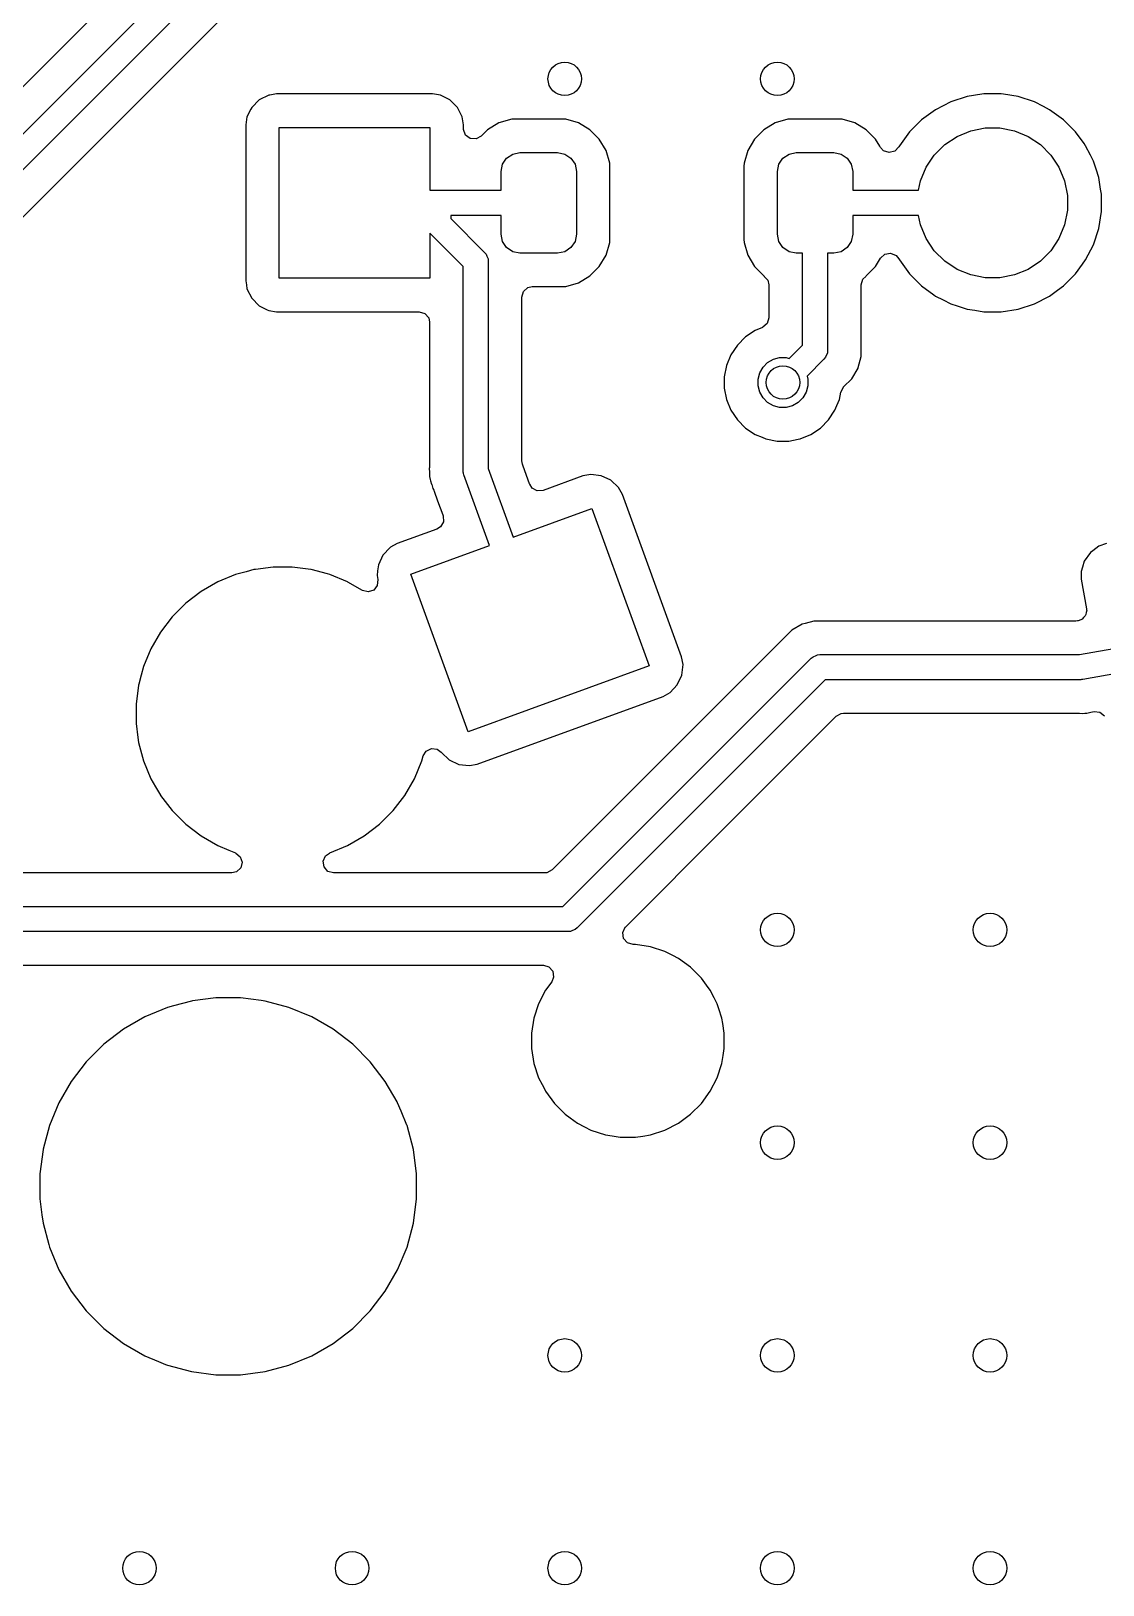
# Model space of a CAD drawing. Extents: x 2.6 to 14.2, y -9.4 to -3.8.
# Drawn here: x 10.132 to 10.636, y -8.138 to -7.408 of the extents above; entities that cross this region are included whole.
import ezdxf

# ---------------------------------------------------------------- set-up
doc = ezdxf.new("R2010")
doc.units = 0
doc.header["$MEASUREMENT"] = 0
doc.layers.add('BLACK', color=7, linetype='CONTINUOUS')

msp = doc.modelspace()

# ---------------------------------------------------------------- linework, layer by layer
at = {"layer": 'BLACK', "linetype": 'CONTINUOUS'}
for p, q in [((10.21653, -7.34606), (10.05959, -7.503)), ((10.07276, -7.51213), (10.23372, -7.35116)), ((10.24381, -7.35778), (10.08284, -7.51875)), ((10.10684, -7.51705), (10.25697, -7.36691)), ((10.2396, -7.44046), (10.23606, -7.44399)), ((10.24405, -7.4382), (10.2396, -7.44046)), ((10.2396, -7.44046), (10.2396, -7.44046)), ((10.2396, -7.44046), (10.2396, -7.44046)), ((10.24455, -7.43812), (10.24405, -7.4382)), ((10.24774, -7.43761), (10.24455, -7.43812)), ((10.32109, -7.43761), (10.24774, -7.43761)), ((10.32478, -7.4382), (10.32109, -7.43761)), ((10.32611, -7.43887), (10.32478, -7.4382)), ((10.32923, -7.44046), (10.32611, -7.43887)), ((10.33276, -7.44399), (10.32923, -7.44046)), ((10.32923, -7.44046), (10.32923, -7.44046)), ((10.32923, -7.44046), (10.32923, -7.44046)), ((10.56476, -7.44136), (10.55758, -7.44502)), ((10.57242, -7.43887), (10.56476, -7.44136)), ((10.57943, -7.43776), (10.57242, -7.43887)), ((10.58038, -7.43761), (10.57943, -7.43776)), ((10.58844, -7.43761), (10.58038, -7.43761)), ((10.58953, -7.43778), (10.58844, -7.43761)), ((10.5964, -7.43887), (10.58953, -7.43778)), ((10.60407, -7.44136), (10.5964, -7.43887)), ((10.60833, -7.44353), (10.60407, -7.44136)), ((10.2338, -7.44844), (10.23321, -7.45214)), ((10.23567, -7.44476), (10.2338, -7.44844)), ((10.23606, -7.44399), (10.23567, -7.44476)), ((10.23606, -7.44399), (10.23606, -7.44399)), ((10.23606, -7.44399), (10.23606, -7.44399)), ((10.33503, -7.44844), (10.33276, -7.44399)), ((10.33276, -7.44399), (10.33276, -7.44399)), ((10.33276, -7.44399), (10.33276, -7.44399)), ((10.33548, -7.45127), (10.33503, -7.44844)), ((10.35968, -7.44942), (10.35829, -7.44953)), ((10.38237, -7.44942), (10.35968, -7.44942)), ((10.35968, -7.44942), (10.35968, -7.44942)), ((10.38377, -7.44953), (10.38237, -7.44942)), ((10.4896, -7.44942), (10.48821, -7.44953)), ((10.51229, -7.44942), (10.4896, -7.44942)), ((10.4896, -7.44942), (10.4896, -7.44942)), ((10.51369, -7.44953), (10.51229, -7.44942)), ((10.55758, -7.44502), (10.55106, -7.44976)), ((10.61125, -7.44502), (10.60833, -7.44353)), ((10.61777, -7.44976), (10.61125, -7.44502)), ((10.61125, -7.44502), (10.61125, -7.44502)), ((10.61125, -7.44502), (10.61125, -7.44502)), ((10.23321, -7.45214), (10.23321, -7.52548)), ((10.24898, -7.52424), (10.24898, -7.45338)), ((10.24898, -7.45338), (10.31985, -7.45338)), ((10.31985, -7.45338), (10.31985, -7.48291)), ((10.33561, -7.45214), (10.33548, -7.45127)), ((10.33561, -7.45399), (10.33561, -7.45214)), ((10.33563, -7.45434), (10.33561, -7.45399)), ((10.33659, -7.45692), (10.33563, -7.45434)), ((10.34696, -7.45443), (10.34395, -7.45744)), ((10.35231, -7.45127), (10.34696, -7.45443)), ((10.34696, -7.45443), (10.34696, -7.45443)), ((10.35829, -7.44953), (10.35231, -7.45127)), ((10.35231, -7.45127), (10.35231, -7.45127)), ((10.38974, -7.45127), (10.38377, -7.44953)), ((10.38377, -7.44953), (10.38377, -7.44953)), ((10.3951, -7.45443), (10.38974, -7.45127)), ((10.38974, -7.45127), (10.38974, -7.45127)), ((10.3995, -7.45883), (10.3951, -7.45443)), ((10.3951, -7.45443), (10.3951, -7.45443)), ((10.47688, -7.45443), (10.47248, -7.45883)), ((10.48223, -7.45127), (10.47688, -7.45443)), ((10.47688, -7.45443), (10.47688, -7.45443)), ((10.48821, -7.44953), (10.48223, -7.45127)), ((10.48223, -7.45127), (10.48223, -7.45127)), ((10.51966, -7.45127), (10.51369, -7.44953)), ((10.51369, -7.44953), (10.51369, -7.44953)), ((10.52502, -7.45443), (10.51966, -7.45127)), ((10.51966, -7.45127), (10.51966, -7.45127)), ((10.52942, -7.45883), (10.52502, -7.45443)), ((10.52502, -7.45443), (10.52502, -7.45443)), ((10.54536, -7.45546), (10.54062, -7.46198)), ((10.55106, -7.44976), (10.54536, -7.45546)), ((10.56771, -7.45756), (10.57413, -7.4549)), ((10.57413, -7.4549), (10.58094, -7.45355)), ((10.58094, -7.45355), (10.58789, -7.45355)), ((10.58789, -7.45355), (10.5947, -7.4549)), ((10.5947, -7.4549), (10.60112, -7.45756)), ((10.62347, -7.45546), (10.61777, -7.44976)), ((10.62746, -7.46095), (10.62347, -7.45546)), ((10.33879, -7.45856), (10.33659, -7.45692)), ((10.34153, -7.45876), (10.33879, -7.45856)), ((10.34395, -7.45744), (10.34153, -7.45876)), ((10.40267, -7.46419), (10.3995, -7.45883)), ((10.3995, -7.45883), (10.3995, -7.45883)), ((10.3995, -7.45883), (10.3995, -7.45883)), ((10.47248, -7.45883), (10.46931, -7.46419)), ((10.47248, -7.45883), (10.47248, -7.45883)), ((10.5314, -7.46219), (10.52942, -7.45883)), ((10.52942, -7.45883), (10.52942, -7.45883)), ((10.52942, -7.45883), (10.52942, -7.45883)), ((10.53178, -7.46282), (10.5314, -7.46219)), ((10.53317, -7.46432), (10.53178, -7.46282)), ((10.54033, -7.46255), (10.53844, -7.46455)), ((10.54062, -7.46198), (10.54033, -7.46255)), ((10.55702, -7.46633), (10.56193, -7.46142)), ((10.56193, -7.46142), (10.56771, -7.45756)), ((10.60112, -7.45756), (10.60689, -7.46142)), ((10.60689, -7.46142), (10.6118, -7.46633)), ((10.6282, -7.46198), (10.62746, -7.46095)), ((10.63044, -7.46637), (10.6282, -7.46198)), ((10.35331, -7.47405), (10.35399, -7.47066)), ((10.35399, -7.47066), (10.35591, -7.46778)), ((10.35591, -7.46778), (10.35878, -7.46586)), ((10.35878, -7.46586), (10.36217, -7.46519)), ((10.36217, -7.46519), (10.37989, -7.46519)), ((10.37989, -7.46519), (10.38328, -7.46586)), ((10.38328, -7.46586), (10.38615, -7.46778)), ((10.38615, -7.46778), (10.38807, -7.47066)), ((10.38807, -7.47066), (10.38874, -7.47405)), ((10.4044, -7.47016), (10.40267, -7.46419)), ((10.40451, -7.47156), (10.4044, -7.47016)), ((10.46757, -7.47016), (10.46746, -7.47156)), ((10.46931, -7.46419), (10.46757, -7.47016)), ((10.46757, -7.47016), (10.46757, -7.47016)), ((10.46931, -7.46419), (10.46931, -7.46419)), ((10.48323, -7.47405), (10.48391, -7.47066)), ((10.48391, -7.47066), (10.48583, -7.46778)), ((10.48583, -7.46778), (10.4887, -7.46586)), ((10.4887, -7.46586), (10.49209, -7.46519)), ((10.49209, -7.46519), (10.50981, -7.46519)), ((10.50981, -7.46519), (10.5132, -7.46586)), ((10.5132, -7.46586), (10.51607, -7.46778)), ((10.51607, -7.46778), (10.51799, -7.47066)), ((10.51799, -7.47066), (10.51867, -7.47405)), ((10.53577, -7.46521), (10.53317, -7.46432)), ((10.53844, -7.46455), (10.53577, -7.46521)), ((10.55316, -7.47211), (10.55702, -7.46633)), ((10.6118, -7.46633), (10.61566, -7.47211)), ((10.63186, -7.46916), (10.63044, -7.46637)), ((10.63313, -7.47305), (10.63186, -7.46916)), ((10.63186, -7.46916), (10.63186, -7.46916)), ((10.63186, -7.46916), (10.63186, -7.46916)), ((10.35331, -7.48291), (10.35331, -7.47405)), ((10.38874, -7.47405), (10.38874, -7.50357)), ((10.40451, -7.50606), (10.40451, -7.47156)), ((10.46746, -7.47156), (10.46746, -7.50606)), ((10.48323, -7.50357), (10.48323, -7.47405)), ((10.51867, -7.47405), (10.51867, -7.48291)), ((10.54963, -7.48291), (10.55051, -7.47853)), ((10.55051, -7.47853), (10.55316, -7.47211)), ((10.61566, -7.47211), (10.61832, -7.47853)), ((10.61832, -7.47853), (10.61968, -7.48534)), ((10.63435, -7.47682), (10.63313, -7.47305)), ((10.63524, -7.48244), (10.63435, -7.47682)), ((10.31985, -7.48291), (10.35331, -7.48291)), ((10.51867, -7.48291), (10.54963, -7.48291)), ((10.61968, -7.48534), (10.61968, -7.49228)), ((10.63561, -7.48478), (10.63524, -7.48244)), ((10.63561, -7.49284), (10.63561, -7.48478)), ((10.61968, -7.49228), (10.61832, -7.4991)), ((10.63435, -7.5008), (10.63561, -7.49284)), ((10.35331, -7.49472), (10.32969, -7.49472)), ((10.32969, -7.49472), (10.32969, -7.49622)), ((10.32969, -7.49622), (10.34555, -7.51208)), ((10.35331, -7.50357), (10.35331, -7.49472)), ((10.54327, -7.49472), (10.51867, -7.49472)), ((10.51867, -7.49472), (10.51867, -7.50357)), ((10.54963, -7.49472), (10.54327, -7.49472)), ((10.55051, -7.4991), (10.54963, -7.49472)), ((10.55316, -7.50551), (10.55051, -7.4991)), ((10.61832, -7.4991), (10.61566, -7.50551)), ((10.33547, -7.5187), (10.31985, -7.50308)), ((10.31985, -7.50308), (10.31985, -7.52424)), ((10.35399, -7.50696), (10.35331, -7.50357)), ((10.35591, -7.50984), (10.35399, -7.50696)), ((10.38807, -7.50696), (10.38615, -7.50984)), ((10.38874, -7.50357), (10.38807, -7.50696)), ((10.40267, -7.51343), (10.4044, -7.50746)), ((10.4044, -7.50746), (10.40451, -7.50606)), ((10.46746, -7.50606), (10.46746, -7.50606)), ((10.46746, -7.50606), (10.46757, -7.50746)), ((10.46757, -7.50746), (10.46931, -7.51343)), ((10.48391, -7.50696), (10.48323, -7.50357)), ((10.48583, -7.50984), (10.48391, -7.50696)), ((10.51799, -7.50696), (10.51607, -7.50984)), ((10.51867, -7.50357), (10.51799, -7.50696)), ((10.55702, -7.51129), (10.55316, -7.50551)), ((10.61566, -7.50551), (10.6118, -7.51129)), ((10.63186, -7.50847), (10.63435, -7.5008)), ((10.34555, -7.51208), (10.34628, -7.51297)), ((10.34628, -7.51297), (10.34667, -7.5139)), ((10.34667, -7.5139), (10.34717, -7.5151)), ((10.34717, -7.5151), (10.34728, -7.51625)), ((10.35878, -7.51176), (10.35591, -7.50984)), ((10.36217, -7.51243), (10.35878, -7.51176)), ((10.37989, -7.51243), (10.36217, -7.51243)), ((10.38328, -7.51176), (10.37989, -7.51243)), ((10.38615, -7.50984), (10.38328, -7.51176)), ((10.3995, -7.51879), (10.40267, -7.51343)), ((10.46931, -7.51343), (10.46931, -7.51343)), ((10.46931, -7.51343), (10.47248, -7.51879)), ((10.4887, -7.51176), (10.48583, -7.50984)), ((10.49209, -7.51243), (10.4887, -7.51176)), ((10.49504, -7.51243), (10.49209, -7.51243)), ((10.49504, -7.55569), (10.49504, -7.51243)), ((10.50981, -7.51243), (10.50685, -7.51243)), ((10.50685, -7.51243), (10.50685, -7.55814)), ((10.5132, -7.51176), (10.50981, -7.51243)), ((10.51607, -7.50984), (10.5132, -7.51176)), ((10.52942, -7.51879), (10.53178, -7.5148)), ((10.53178, -7.5148), (10.53379, -7.51292)), ((10.53379, -7.51292), (10.53649, -7.51243)), ((10.53649, -7.51243), (10.53904, -7.51348)), ((10.53904, -7.51348), (10.54033, -7.51507)), ((10.54033, -7.51507), (10.54062, -7.51565)), ((10.56193, -7.5162), (10.55702, -7.51129)), ((10.6118, -7.51129), (10.60689, -7.5162)), ((10.6282, -7.51565), (10.63186, -7.50847)), ((10.33547, -7.61467), (10.33547, -7.5187)), ((10.34728, -7.51625), (10.34728, -7.61364)), ((10.3951, -7.52319), (10.3995, -7.51879)), ((10.47248, -7.51879), (10.47248, -7.51879)), ((10.47248, -7.51879), (10.47688, -7.52319)), ((10.52502, -7.52319), (10.52942, -7.51879)), ((10.54062, -7.51565), (10.54536, -7.52217)), ((10.54536, -7.52217), (10.55106, -7.52787)), ((10.56771, -7.52006), (10.56193, -7.5162)), ((10.57413, -7.52272), (10.56771, -7.52006)), ((10.60112, -7.52006), (10.5947, -7.52272)), ((10.60689, -7.5162), (10.60112, -7.52006)), ((10.61777, -7.52786), (10.62347, -7.52217)), ((10.62347, -7.52217), (10.62671, -7.5177)), ((10.62347, -7.52217), (10.62347, -7.52217)), ((10.62347, -7.52217), (10.62347, -7.52217)), ((10.62671, -7.5177), (10.6282, -7.51565)), ((10.23321, -7.52548), (10.23351, -7.52739)), ((10.23351, -7.52739), (10.2338, -7.52918)), ((10.2338, -7.52918), (10.23606, -7.53363)), ((10.31985, -7.52424), (10.24898, -7.52424)), ((10.36382, -7.53044), (10.3659, -7.52864)), ((10.3659, -7.52864), (10.36793, -7.5282)), ((10.36793, -7.5282), (10.38237, -7.5282)), ((10.38237, -7.5282), (10.38377, -7.52809)), ((10.38237, -7.5282), (10.38237, -7.5282)), ((10.38377, -7.52809), (10.38974, -7.52636)), ((10.38974, -7.52636), (10.3951, -7.52319)), ((10.47688, -7.52319), (10.47688, -7.52319)), ((10.47688, -7.52319), (10.47688, -7.52319)), ((10.47688, -7.52319), (10.47688, -7.52319)), ((10.47688, -7.52319), (10.47712, -7.52338)), ((10.47712, -7.52338), (10.47709, -7.52341)), ((10.47709, -7.52341), (10.47876, -7.5252)), ((10.47876, -7.5252), (10.47928, -7.52739)), ((10.47928, -7.52739), (10.47928, -7.54285)), ((10.52262, -7.52739), (10.5234, -7.52475)), ((10.52262, -7.56099), (10.52262, -7.52739)), ((10.5234, -7.52475), (10.5248, -7.5234)), ((10.52478, -7.52338), (10.52502, -7.52319)), ((10.5248, -7.5234), (10.52478, -7.52338)), ((10.52502, -7.52319), (10.52502, -7.52319)), ((10.52502, -7.52319), (10.52502, -7.52319)), ((10.52502, -7.52319), (10.52502, -7.52319)), ((10.55106, -7.52787), (10.55684, -7.53207)), ((10.58094, -7.52407), (10.57413, -7.52272)), ((10.58789, -7.52407), (10.58094, -7.52407)), ((10.5947, -7.52272), (10.58789, -7.52407)), ((10.61494, -7.52992), (10.61777, -7.52787)), ((10.61777, -7.52787), (10.61777, -7.52786)), ((10.61777, -7.52786), (10.61777, -7.52786)), ((10.23606, -7.53363), (10.23606, -7.53363)), ((10.23606, -7.53363), (10.23606, -7.53363)), ((10.23606, -7.53363), (10.2396, -7.53716)), ((10.36305, -7.53308), (10.36382, -7.53044)), ((10.36305, -7.57596), (10.36305, -7.53308)), ((10.55684, -7.53207), (10.55758, -7.5326)), ((10.55758, -7.5326), (10.56119, -7.53444)), ((10.56119, -7.53444), (10.56476, -7.53626)), ((10.56476, -7.53626), (10.56476, -7.53626)), ((10.56476, -7.53626), (10.56476, -7.53626)), ((10.56476, -7.53626), (10.56778, -7.53724)), ((10.5964, -7.53875), (10.60407, -7.53626)), ((10.60407, -7.53626), (10.61125, -7.5326)), ((10.61125, -7.5326), (10.61494, -7.52992)), ((10.2396, -7.53716), (10.2396, -7.53716)), ((10.2396, -7.53716), (10.2396, -7.53716)), ((10.2396, -7.53716), (10.24326, -7.53903)), ((10.24326, -7.53903), (10.24405, -7.53943)), ((10.24405, -7.53943), (10.24774, -7.54001)), ((10.24774, -7.54001), (10.24774, -7.54001)), ((10.24774, -7.54001), (10.31482, -7.54001)), ((10.31482, -7.54001), (10.31746, -7.54079)), ((10.31746, -7.54079), (10.31926, -7.54287)), ((10.31926, -7.54287), (10.3197, -7.54489)), ((10.47928, -7.54285), (10.4785, -7.54549)), ((10.56778, -7.53724), (10.57242, -7.53875)), ((10.57242, -7.53875), (10.57604, -7.53932)), ((10.57604, -7.53932), (10.58038, -7.54001)), ((10.58038, -7.54001), (10.58038, -7.54001)), ((10.58038, -7.54001), (10.58844, -7.54001)), ((10.58844, -7.54001), (10.5964, -7.53875)), ((10.58844, -7.54001), (10.58844, -7.54001)), ((10.3197, -7.54489), (10.3197, -7.61147)), ((10.47278, -7.5488), (10.46827, -7.55182)), ((10.47626, -7.54736), (10.47278, -7.5488)), ((10.47278, -7.5488), (10.47278, -7.5488)), ((10.47642, -7.54729), (10.47626, -7.54736)), ((10.4785, -7.54549), (10.47642, -7.54729)), ((10.46442, -7.55566), (10.46141, -7.56018)), ((10.46827, -7.55182), (10.46442, -7.55566)), ((10.46442, -7.55566), (10.46442, -7.55566)), ((10.46827, -7.55182), (10.46827, -7.55182)), ((10.48882, -7.56191), (10.49504, -7.55569)), ((10.50685, -7.55814), (10.50674, -7.55929)), ((10.45933, -7.5652), (10.45827, -7.57052)), ((10.46141, -7.56018), (10.45933, -7.5652)), ((10.45933, -7.5652), (10.45933, -7.5652)), ((10.46141, -7.56018), (10.46141, -7.56018)), ((10.47493, -7.56872), (10.47648, -7.56605)), ((10.47648, -7.56605), (10.47866, -7.56387)), ((10.47866, -7.56387), (10.48133, -7.56233)), ((10.48133, -7.56233), (10.4843, -7.56153)), ((10.4843, -7.56153), (10.48739, -7.56153)), ((10.48739, -7.56153), (10.48882, -7.56191)), ((10.50512, -7.56231), (10.49717, -7.57027)), ((10.50586, -7.56142), (10.50512, -7.56231)), ((10.50674, -7.55929), (10.50586, -7.56142)), ((10.52115, -7.5665), (10.52121, -7.56625)), ((10.52121, -7.56625), (10.52262, -7.56099)), ((10.45827, -7.57052), (10.45827, -7.57052)), ((10.45827, -7.57052), (10.45827, -7.57596)), ((10.47414, -7.5717), (10.47493, -7.56872)), ((10.47414, -7.57478), (10.47414, -7.5717)), ((10.49717, -7.57027), (10.49756, -7.5717)), ((10.49756, -7.5717), (10.49756, -7.57478)), ((10.51438, -7.57536), (10.51829, -7.57145)), ((10.51829, -7.57145), (10.52115, -7.5665)), ((10.36305, -7.61), (10.36305, -7.57596)), ((10.45827, -7.57596), (10.45827, -7.57596)), ((10.45827, -7.57596), (10.45827, -7.57596)), ((10.45827, -7.57596), (10.45933, -7.58128)), ((10.47493, -7.57776), (10.47414, -7.57478)), ((10.47648, -7.58043), (10.47493, -7.57776)), ((10.47866, -7.58261), (10.47648, -7.58043)), ((10.49522, -7.58043), (10.49304, -7.58261)), ((10.49676, -7.57776), (10.49522, -7.58043)), ((10.49756, -7.57478), (10.49676, -7.57776)), ((10.51237, -7.58128), (10.51305, -7.57785)), ((10.51305, -7.57785), (10.51432, -7.57542)), ((10.51432, -7.57542), (10.51438, -7.57536)), ((10.45933, -7.58128), (10.45933, -7.58128)), ((10.45933, -7.58128), (10.46141, -7.5863)), ((10.46141, -7.5863), (10.46141, -7.5863)), ((10.46141, -7.5863), (10.46442, -7.59082)), ((10.48133, -7.58415), (10.47866, -7.58261)), ((10.4843, -7.58495), (10.48133, -7.58415)), ((10.48739, -7.58495), (10.4843, -7.58495)), ((10.49037, -7.58415), (10.48739, -7.58495)), ((10.49304, -7.58261), (10.49037, -7.58415)), ((10.50727, -7.59082), (10.51029, -7.5863)), ((10.51029, -7.5863), (10.51119, -7.58412)), ((10.51029, -7.5863), (10.51029, -7.5863)), ((10.51119, -7.58412), (10.51237, -7.58128)), ((10.46442, -7.59082), (10.46442, -7.59082)), ((10.46442, -7.59082), (10.46827, -7.59466)), ((10.46827, -7.59466), (10.46827, -7.59466)), ((10.46827, -7.59466), (10.47278, -7.59768)), ((10.49891, -7.59768), (10.50343, -7.59466)), ((10.50343, -7.59466), (10.50727, -7.59082)), ((10.47278, -7.59768), (10.47278, -7.59768)), ((10.47278, -7.59768), (10.47603, -7.59902)), ((10.47603, -7.59902), (10.4778, -7.59976)), ((10.4778, -7.59976), (10.4778, -7.59976)), ((10.4778, -7.59976), (10.4778, -7.59976)), ((10.4778, -7.59976), (10.48313, -7.60082)), ((10.48313, -7.60082), (10.48313, -7.60082)), ((10.48313, -7.60082), (10.48856, -7.60082)), ((10.48856, -7.60082), (10.49307, -7.59992)), ((10.49307, -7.59992), (10.49389, -7.59976)), ((10.49389, -7.59976), (10.49891, -7.59768)), ((10.36334, -7.61167), (10.36305, -7.61)), ((10.31962, -7.6132), (10.31953, -7.61372)), ((10.31953, -7.61372), (10.31953, -7.61372)), ((10.31953, -7.61372), (10.31968, -7.61541)), ((10.31969, -7.61238), (10.31962, -7.6132)), ((10.31968, -7.61541), (10.3197, -7.61583)), ((10.3197, -7.61237), (10.31969, -7.61238)), ((10.3197, -7.61147), (10.3197, -7.61149)), ((10.3197, -7.61149), (10.3197, -7.61181)), ((10.3197, -7.61181), (10.3197, -7.61182)), ((10.3197, -7.61182), (10.3197, -7.61236)), ((10.3197, -7.61236), (10.3197, -7.61237)), ((10.3197, -7.61583), (10.3197, -7.61753)), ((10.33554, -7.6154), (10.33547, -7.61467)), ((10.33553, -7.61557), (10.33554, -7.6154)), ((10.33557, -7.61572), (10.33553, -7.61557)), ((10.33558, -7.61579), (10.33557, -7.61572)), ((10.33558, -7.61583), (10.33558, -7.61579)), ((10.33563, -7.61595), (10.33558, -7.61583)), ((10.33582, -7.61669), (10.33563, -7.61595)), ((10.34792, -7.64993), (10.33582, -7.61669)), ((10.34728, -7.61364), (10.35902, -7.64589)), ((10.36369, -7.61262), (10.36334, -7.61167)), ((10.3667, -7.62091), (10.36369, -7.61262)), ((10.39179, -7.61719), (10.37303, -7.62401)), ((10.39546, -7.61647), (10.39179, -7.61719)), ((10.39179, -7.61719), (10.39179, -7.61719)), ((10.39179, -7.61719), (10.39179, -7.61719)), ((10.39179, -7.61719), (10.39179, -7.61719)), ((10.39179, -7.61719), (10.39179, -7.61719)), ((10.40041, -7.61708), (10.39546, -7.61647)), ((10.39546, -7.61647), (10.39546, -7.61647)), ((10.40494, -7.61919), (10.40041, -7.61708)), ((10.40041, -7.61708), (10.40041, -7.61708)), ((10.40041, -7.61708), (10.40041, -7.61708)), ((10.3197, -7.61753), (10.31982, -7.61798)), ((10.31982, -7.61798), (10.31983, -7.61804)), ((10.31983, -7.61804), (10.31998, -7.61888)), ((10.31998, -7.61888), (10.32003, -7.6194)), ((10.32003, -7.6194), (10.32061, -7.621)), ((10.32061, -7.621), (10.32068, -7.6212)), ((10.32068, -7.6212), (10.32117, -7.62304)), ((10.32117, -7.62304), (10.32165, -7.62387)), ((10.32165, -7.62387), (10.32177, -7.62419)), ((10.32177, -7.62419), (10.3218, -7.62427)), ((10.3218, -7.62427), (10.3218, -7.62427)), ((10.3218, -7.62427), (10.32346, -7.62883)), ((10.36677, -7.6211), (10.3667, -7.62091)), ((10.36788, -7.62285), (10.36677, -7.6211)), ((10.37028, -7.62419), (10.36788, -7.62285)), ((10.37303, -7.62401), (10.37028, -7.62419)), ((10.40859, -7.6226), (10.40494, -7.61919)), ((10.40494, -7.61919), (10.40494, -7.61919)), ((10.41041, -7.62587), (10.40859, -7.6226)), ((10.32346, -7.62883), (10.32588, -7.6355)), ((10.43818, -7.70219), (10.41041, -7.62587)), ((10.32621, -7.63867), (10.32488, -7.64107)), ((10.32588, -7.6355), (10.32604, -7.63592)), ((10.32604, -7.63592), (10.32621, -7.63867)), ((10.35902, -7.64589), (10.39601, -7.63243)), ((10.39601, -7.63243), (10.42294, -7.70642)), ((10.32312, -7.64218), (10.30436, -7.649)), ((10.32488, -7.64107), (10.32312, -7.64218)), ((10.30109, -7.65082), (10.29769, -7.65447)), ((10.3013, -7.6507), (10.30109, -7.65082)), ((10.30436, -7.649), (10.3013, -7.6507)), ((10.30436, -7.649), (10.30436, -7.649)), ((10.30436, -7.649), (10.30436, -7.649)), ((10.31092, -7.6634), (10.34792, -7.64993)), ((10.63042, -7.65315), (10.62756, -7.65724)), ((10.6315, -7.65234), (10.63042, -7.65315)), ((10.63441, -7.65014), (10.6315, -7.65234)), ((10.63795, -7.64892), (10.63441, -7.65014)), ((10.23709, -7.6612), (10.23349, -7.66217)), ((10.23787, -7.6611), (10.23709, -7.6612)), ((10.24605, -7.66002), (10.23787, -7.6611)), ((10.25508, -7.66002), (10.24605, -7.66002)), ((10.24605, -7.66002), (10.24605, -7.66002)), ((10.26254, -7.661), (10.25508, -7.66002)), ((10.25508, -7.66002), (10.25508, -7.66002)), ((10.26404, -7.6612), (10.26254, -7.661)), ((10.27166, -7.66324), (10.26404, -7.6612)), ((10.29558, -7.659), (10.29523, -7.66182)), ((10.29769, -7.65447), (10.29558, -7.659)), ((10.29558, -7.659), (10.29558, -7.659)), ((10.29558, -7.659), (10.29558, -7.659)), ((10.62669, -7.66009), (10.6261, -7.66202)), ((10.62756, -7.65724), (10.62669, -7.66009)), ((10.22002, -7.667), (10.21219, -7.67151)), ((10.22836, -7.66354), (10.22002, -7.667)), ((10.22002, -7.667), (10.22002, -7.667)), ((10.23349, -7.66217), (10.22836, -7.66354)), ((10.27277, -7.66354), (10.27166, -7.66324)), ((10.28111, -7.667), (10.27277, -7.66354)), ((10.28116, -7.66702), (10.28111, -7.667)), ((10.28111, -7.667), (10.28111, -7.667)), ((10.28812, -7.67104), (10.28116, -7.66702)), ((10.29508, -7.66861), (10.29339, -7.67078)), ((10.29523, -7.66182), (10.29497, -7.66395)), ((10.29497, -7.66395), (10.29497, -7.66395)), ((10.29497, -7.66395), (10.29534, -7.66588)), ((10.29534, -7.66588), (10.29508, -7.66861)), ((10.33785, -7.73739), (10.31092, -7.6634)), ((10.6261, -7.66202), (10.6261, -7.66202)), ((10.6261, -7.66202), (10.62616, -7.66575)), ((10.62616, -7.66575), (10.62616, -7.66575)), ((10.62616, -7.66575), (10.6286, -7.67959)), ((10.21219, -7.67151), (10.20503, -7.67701)), ((10.29079, -7.67168), (10.28812, -7.67104)), ((10.29339, -7.67078), (10.29079, -7.67168)), ((10.20503, -7.67701), (10.19864, -7.6834)), ((10.62799, -7.68295), (10.62722, -7.68365)), ((10.62807, -7.6826), (10.62799, -7.68295)), ((10.6283, -7.68233), (10.62807, -7.6826)), ((10.62841, -7.68129), (10.6283, -7.68233)), ((10.62868, -7.68028), (10.62841, -7.68129)), ((10.6286, -7.67959), (10.62856, -7.67995)), ((10.62856, -7.67995), (10.62868, -7.68028)), ((10.19864, -7.6834), (10.19314, -7.69057)), ((10.48996, -7.68969), (10.37729, -7.80236)), ((10.4949, -7.68684), (10.48996, -7.68969)), ((10.48996, -7.68969), (10.48996, -7.68969)), ((10.49628, -7.68647), (10.4949, -7.68684)), ((10.50041, -7.68536), (10.49628, -7.68647)), ((10.62357, -7.68536), (10.50041, -7.68536)), ((10.62441, -7.68529), (10.62357, -7.68536)), ((10.62464, -7.68525), (10.62441, -7.68529)), ((10.62596, -7.68481), (10.62464, -7.68525)), ((10.62617, -7.68462), (10.62596, -7.68481)), ((10.62656, -7.68446), (10.62617, -7.68462)), ((10.62722, -7.68365), (10.62656, -7.68446)), ((10.19314, -7.69057), (10.18862, -7.69839)), ((10.62537, -7.70113), (10.64772, -7.69719)), ((10.18862, -7.69839), (10.18517, -7.70674)), ((10.18862, -7.69839), (10.18862, -7.69839)), ((10.38239, -7.81956), (10.49909, -7.70286)), ((10.4389, -7.70586), (10.43818, -7.70219)), ((10.49909, -7.70286), (10.49999, -7.70213)), ((10.49999, -7.70213), (10.50141, -7.70154)), ((10.50141, -7.70154), (10.50212, -7.70124)), ((10.50212, -7.70124), (10.50327, -7.70113)), ((10.50327, -7.70113), (10.62537, -7.70113)), ((10.18406, -7.71086), (10.18292, -7.71511)), ((10.18517, -7.70674), (10.18406, -7.71086)), ((10.42294, -7.70642), (10.33785, -7.73739)), ((10.43618, -7.71535), (10.43829, -7.71082)), ((10.43829, -7.71082), (10.4389, -7.70586)), ((10.64977, -7.70882), (10.62689, -7.71286)), ((10.18283, -7.71546), (10.18165, -7.72442)), ((10.18292, -7.71511), (10.18283, -7.71546)), ((10.18283, -7.71546), (10.18283, -7.71546)), ((10.50571, -7.71294), (10.38901, -7.82964)), ((10.4295, -7.72081), (10.43277, -7.719)), ((10.43277, -7.719), (10.43618, -7.71535)), ((10.62573, -7.71294), (10.50571, -7.71294)), ((10.62574, -7.71294), (10.62573, -7.71294)), ((10.62577, -7.71294), (10.62574, -7.71294)), ((10.62587, -7.71294), (10.62577, -7.71294)), ((10.6262, -7.71291), (10.62587, -7.71294)), ((10.62689, -7.71286), (10.6262, -7.71291)), ((10.18165, -7.72442), (10.18165, -7.73346)), ((10.34208, -7.75263), (10.4295, -7.72081)), ((10.18165, -7.73346), (10.18252, -7.74008)), ((10.45863, -7.78233), (10.51082, -7.73014)), ((10.51082, -7.73014), (10.51323, -7.72882)), ((10.51323, -7.72882), (10.51427, -7.72871)), ((10.51427, -7.72871), (10.62267, -7.72871)), ((10.62267, -7.72871), (10.623, -7.72871)), ((10.623, -7.72871), (10.62301, -7.72871)), ((10.62301, -7.72871), (10.62472, -7.72871)), ((10.62472, -7.72871), (10.62472, -7.72871)), ((10.62472, -7.72871), (10.62513, -7.72873)), ((10.62513, -7.72873), (10.62523, -7.72874)), ((10.62523, -7.72874), (10.62682, -7.72888)), ((10.62682, -7.72888), (10.62776, -7.72871)), ((10.62776, -7.72871), (10.62872, -7.72871)), ((10.62872, -7.72871), (10.63056, -7.72822)), ((10.63056, -7.72822), (10.63217, -7.72794)), ((10.63217, -7.72794), (10.63491, -7.72824)), ((10.63491, -7.72824), (10.63704, -7.72997)), ((10.18252, -7.74008), (10.18283, -7.74241)), ((10.18283, -7.74241), (10.18517, -7.75114)), ((10.31597, -7.75114), (10.31659, -7.7488)), ((10.31659, -7.7488), (10.31802, -7.74646)), ((10.31802, -7.74646), (10.3205, -7.74525)), ((10.3205, -7.74525), (10.32323, -7.74558)), ((10.32323, -7.74558), (10.32515, -7.74706)), ((10.32515, -7.74706), (10.32527, -7.74722)), ((10.32527, -7.74722), (10.32527, -7.74722)), ((10.32527, -7.74722), (10.32527, -7.74722)), ((10.32527, -7.74722), (10.32893, -7.75062)), ((10.18517, -7.75114), (10.18862, -7.75948)), ((10.31251, -7.75949), (10.31597, -7.75114)), ((10.32893, -7.75062), (10.33345, -7.75273)), ((10.33345, -7.75273), (10.33841, -7.75334)), ((10.33841, -7.75334), (10.34208, -7.75263)), ((10.18862, -7.75948), (10.18862, -7.75949)), ((10.18862, -7.75949), (10.19081, -7.76328)), ((10.19081, -7.76328), (10.19309, -7.76723)), ((10.30799, -7.76731), (10.31251, -7.75949)), ((10.19309, -7.76723), (10.19314, -7.76731)), ((10.19314, -7.76731), (10.19864, -7.77448)), ((10.30249, -7.77448), (10.30799, -7.76731)), ((10.19864, -7.77448), (10.19864, -7.77448)), ((10.19864, -7.77448), (10.20503, -7.78086)), ((10.2961, -7.78086), (10.30249, -7.77448)), ((10.30249, -7.77448), (10.30249, -7.77448)), ((10.30249, -7.77448), (10.30249, -7.77448)), ((10.20503, -7.78086), (10.20503, -7.78086)), ((10.20503, -7.78086), (10.21219, -7.78636)), ((10.28894, -7.78636), (10.2961, -7.78086)), ((10.2961, -7.78086), (10.2961, -7.78086)), ((10.2961, -7.78086), (10.2961, -7.78086)), ((10.41191, -7.82905), (10.45863, -7.78233)), ((10.21219, -7.78636), (10.21219, -7.78636)), ((10.21219, -7.78636), (10.21219, -7.78636)), ((10.21219, -7.78636), (10.22002, -7.79088)), ((10.22002, -7.79088), (10.22002, -7.79088)), ((10.22002, -7.79088), (10.22002, -7.79088)), ((10.22002, -7.79088), (10.2252, -7.79303)), ((10.27277, -7.79434), (10.28111, -7.79088)), ((10.28111, -7.79088), (10.28894, -7.78636)), ((10.2252, -7.79303), (10.22836, -7.79434)), ((10.22836, -7.79434), (10.22836, -7.79434)), ((10.22836, -7.79434), (10.22851, -7.7944)), ((10.22851, -7.7944), (10.23065, -7.79613)), ((10.23065, -7.79613), (10.23152, -7.79874)), ((10.23152, -7.79874), (10.23084, -7.8014)), ((10.26965, -7.79821), (10.2708, -7.79571)), ((10.27005, -7.80094), (10.26965, -7.79821)), ((10.2708, -7.79571), (10.27262, -7.7944)), ((10.27262, -7.7944), (10.27277, -7.79434)), ((10.27277, -7.79434), (10.27277, -7.79434)), ((10.22664, -7.80379), (10.01163, -7.80379)), ((10.22883, -7.80327), (10.22664, -7.80379)), ((10.23084, -7.8014), (10.22883, -7.80327)), ((10.27185, -7.80302), (10.27005, -7.80094)), ((10.27449, -7.80379), (10.27185, -7.80302)), ((10.37384, -7.80379), (10.27449, -7.80379)), ((10.37488, -7.80368), (10.37384, -7.80379)), ((10.37729, -7.80236), (10.37488, -7.80368)), ((10.01449, -7.81956), (10.38239, -7.81956)), ((10.41167, -7.8293), (10.41191, -7.82905)), ((10.38484, -7.83137), (10.01693, -7.83137)), ((10.38599, -7.83126), (10.38484, -7.83137)), ((10.38687, -7.83089), (10.38599, -7.83126)), ((10.38812, -7.83037), (10.38687, -7.83089)), ((10.38901, -7.82964), (10.38812, -7.83037)), ((10.41053, -7.8318), (10.41167, -7.8293)), ((10.41092, -7.83453), (10.41053, -7.8318)), ((10.41272, -7.8366), (10.41092, -7.83453)), ((10.41536, -7.83738), (10.41272, -7.8366)), ((10.4165, -7.83738), (10.41536, -7.83738)), ((10.42355, -7.83849), (10.4165, -7.83738)), ((10.4165, -7.83738), (10.4165, -7.83738)), ((10.43033, -7.8407), (10.42355, -7.83849)), ((10.43404, -7.84259), (10.43033, -7.8407)), ((10.43033, -7.8407), (10.43033, -7.8407)), ((10.43668, -7.84393), (10.43404, -7.84259)), ((10.09758, -7.84714), (10.37319, -7.84714)), ((10.37319, -7.84714), (10.37583, -7.84791)), ((10.37583, -7.84791), (10.37763, -7.84999)), ((10.37763, -7.84999), (10.37802, -7.85271)), ((10.44245, -7.84813), (10.43668, -7.84393)), ((10.43668, -7.84393), (10.43668, -7.84393)), ((10.43668, -7.84393), (10.43668, -7.84393)), ((10.44749, -7.85317), (10.44245, -7.84813)), ((10.44245, -7.84813), (10.44245, -7.84813)), ((10.37714, -7.85489), (10.3742, -7.85893)), ((10.37802, -7.85271), (10.37714, -7.85489)), ((10.4499, -7.85649), (10.44749, -7.85317)), ((10.44749, -7.85317), (10.44749, -7.85317)), ((10.45168, -7.85893), (10.4499, -7.85649)), ((10.20768, -7.86399), (10.19922, -7.86626)), ((10.20823, -7.86392), (10.20768, -7.86399)), ((10.21919, -7.86248), (10.20823, -7.86392)), ((10.23081, -7.86248), (10.21919, -7.86248)), ((10.21919, -7.86248), (10.21919, -7.86248)), ((10.2404, -7.86374), (10.23081, -7.86248)), ((10.23081, -7.86248), (10.23081, -7.86248)), ((10.24232, -7.86399), (10.2404, -7.86374)), ((10.25354, -7.867), (10.24232, -7.86399)), ((10.37096, -7.86529), (10.36876, -7.87207)), ((10.3742, -7.85893), (10.37096, -7.86529)), ((10.37096, -7.86529), (10.37096, -7.86529)), ((10.45348, -7.86248), (10.45168, -7.85893)), ((10.45492, -7.86529), (10.45348, -7.86248)), ((10.45566, -7.86758), (10.45492, -7.86529)), ((10.45492, -7.86529), (10.45492, -7.86529)), ((10.18573, -7.87144), (10.17567, -7.87725)), ((10.19646, -7.867), (10.18573, -7.87144)), ((10.18573, -7.87144), (10.18573, -7.87144)), ((10.19922, -7.86626), (10.19646, -7.867)), ((10.19646, -7.867), (10.19646, -7.867)), ((10.26427, -7.87144), (10.25354, -7.867)), ((10.25354, -7.867), (10.25354, -7.867)), ((10.25354, -7.867), (10.25354, -7.867)), ((10.27433, -7.87725), (10.26427, -7.87144)), ((10.26427, -7.87144), (10.26427, -7.87144)), ((10.36876, -7.87207), (10.36764, -7.87911)), ((10.45712, -7.87207), (10.45566, -7.86758)), ((10.45751, -7.87455), (10.45712, -7.87207)), ((10.17567, -7.87725), (10.16646, -7.88432)), ((10.28354, -7.88432), (10.27433, -7.87725)), ((10.36764, -7.87911), (10.36764, -7.88624)), ((10.45823, -7.87911), (10.45751, -7.87455)), ((10.45823, -7.88624), (10.45823, -7.87911)), ((10.16645, -7.88432), (10.15824, -7.89253)), ((10.16646, -7.88432), (10.16645, -7.88432)), ((10.28355, -7.88432), (10.28354, -7.88432)), ((10.29176, -7.89253), (10.28355, -7.88432)), ((10.36764, -7.88624), (10.36876, -7.89328)), ((10.45769, -7.88965), (10.45823, -7.88624)), ((10.15824, -7.89253), (10.15117, -7.90175)), ((10.15824, -7.89253), (10.15824, -7.89253)), ((10.29883, -7.90175), (10.29176, -7.89253)), ((10.29176, -7.89253), (10.29176, -7.89253)), ((10.36876, -7.89328), (10.37096, -7.90006)), ((10.45492, -7.90006), (10.45712, -7.89328)), ((10.45712, -7.89328), (10.45769, -7.88965)), ((10.15117, -7.90175), (10.14536, -7.91181)), ((10.30437, -7.91135), (10.29883, -7.90175)), ((10.37096, -7.90006), (10.37096, -7.90006)), ((10.37096, -7.90006), (10.37256, -7.9032)), ((10.45168, -7.90641), (10.45492, -7.90006)), ((10.37256, -7.9032), (10.37411, -7.90624)), ((10.37411, -7.90624), (10.3742, -7.90641)), ((10.3742, -7.90641), (10.37839, -7.91218)), ((10.44749, -7.91218), (10.45168, -7.90641)), ((10.14536, -7.91181), (10.14092, -7.92254)), ((10.14536, -7.91181), (10.14536, -7.91181)), ((10.30464, -7.91181), (10.30437, -7.91135)), ((10.30629, -7.9158), (10.30464, -7.91181)), ((10.30901, -7.92237), (10.30629, -7.9158)), ((10.37839, -7.91218), (10.37839, -7.91218)), ((10.37839, -7.91218), (10.38343, -7.91722)), ((10.44245, -7.91722), (10.44749, -7.91218)), ((10.14092, -7.92254), (10.13795, -7.93361)), ((10.14092, -7.92254), (10.14092, -7.92254)), ((10.30908, -7.92254), (10.30901, -7.92237)), ((10.31209, -7.93376), (10.30908, -7.92254)), ((10.38343, -7.91722), (10.38343, -7.91722)), ((10.38343, -7.91722), (10.38579, -7.91894)), ((10.38579, -7.91894), (10.3892, -7.92141)), ((10.3892, -7.92141), (10.39255, -7.92312)), ((10.39255, -7.92312), (10.39555, -7.92465)), ((10.43033, -7.92465), (10.43668, -7.92141)), ((10.43668, -7.92141), (10.44245, -7.91722)), ((10.39555, -7.92465), (10.39555, -7.92465)), ((10.39555, -7.92465), (10.39894, -7.92575)), ((10.39894, -7.92575), (10.40233, -7.92685)), ((10.40233, -7.92685), (10.40559, -7.92737)), ((10.40559, -7.92737), (10.40937, -7.92797)), ((10.40937, -7.92797), (10.40937, -7.92797)), ((10.40937, -7.92797), (10.4165, -7.92797)), ((10.4165, -7.92797), (10.41992, -7.92743)), ((10.41992, -7.92743), (10.42355, -7.92685)), ((10.42355, -7.92685), (10.43033, -7.92465)), ((10.13791, -7.93376), (10.1364, -7.94527)), ((10.13795, -7.93361), (10.13791, -7.93376)), ((10.13791, -7.93376), (10.13791, -7.93376)), ((10.3136, -7.94527), (10.31209, -7.93376)), ((10.1364, -7.94527), (10.1364, -7.95689)), ((10.3136, -7.95689), (10.3136, -7.94527)), ((10.1364, -7.95689), (10.1374, -7.96452)), ((10.31209, -7.9684), (10.3136, -7.95689)), ((10.1374, -7.96452), (10.13791, -7.9684)), ((10.13791, -7.9684), (10.14058, -7.97834)), ((10.30908, -7.97962), (10.31209, -7.9684)), ((10.14058, -7.97834), (10.14092, -7.97962)), ((10.14092, -7.97962), (10.14092, -7.97962)), ((10.14092, -7.97962), (10.14536, -7.99035)), ((10.30464, -7.99035), (10.30908, -7.97962)), ((10.14536, -7.99035), (10.14536, -7.99035)), ((10.14536, -7.99035), (10.15117, -8.00041)), ((10.29883, -8.00041), (10.30464, -7.99035)), ((10.15117, -8.00041), (10.15824, -8.00962)), ((10.29176, -8.00962), (10.29883, -8.00041)), ((10.15824, -8.00962), (10.15824, -8.00962)), ((10.15824, -8.00962), (10.16645, -8.01784)), ((10.28354, -8.01784), (10.29176, -8.00962)), ((10.16645, -8.01784), (10.16646, -8.01784)), ((10.16646, -8.01784), (10.17567, -8.02491)), ((10.27433, -8.02491), (10.28354, -8.01784)), ((10.17567, -8.02491), (10.18573, -8.03071)), ((10.26427, -8.03071), (10.27433, -8.02491)), ((10.18573, -8.03071), (10.18573, -8.03071)), ((10.18573, -8.03071), (10.18573, -8.03071)), ((10.18573, -8.03071), (10.19227, -8.03343)), ((10.19227, -8.03343), (10.19553, -8.03477)), ((10.25354, -8.03516), (10.26427, -8.03071)), ((10.19553, -8.03477), (10.19646, -8.03516)), ((10.19646, -8.03516), (10.20768, -8.03817)), ((10.20768, -8.03817), (10.21919, -8.03968)), ((10.21919, -8.03968), (10.21919, -8.03968)), ((10.21919, -8.03968), (10.23081, -8.03968)), ((10.23081, -8.03968), (10.24232, -8.03817)), ((10.23081, -8.03968), (10.23081, -8.03968)), ((10.24232, -8.03817), (10.25354, -8.03516))]:
    msp.add_line(p, q, dxfattribs=at)
at = {"layer": 'BLACK'}
for centre in [(10.38323, -7.43054), (10.48323, -7.43054), (10.48585, -7.57324), (10.48323, -7.83054), (10.58323, -7.83054), (10.48323, -7.93054), (10.58323, -7.93054), (10.38323, -8.03054), (10.48323, -8.03054), (10.58323, -8.03054), (10.18323, -8.13054), (10.28323, -8.13054), (10.38323, -8.13054), (10.48323, -8.13054), (10.58323, -8.13054)]:
    msp.add_circle(centre, 0.00787, dxfattribs=at)

doc.saveas('drawing.dxf')
